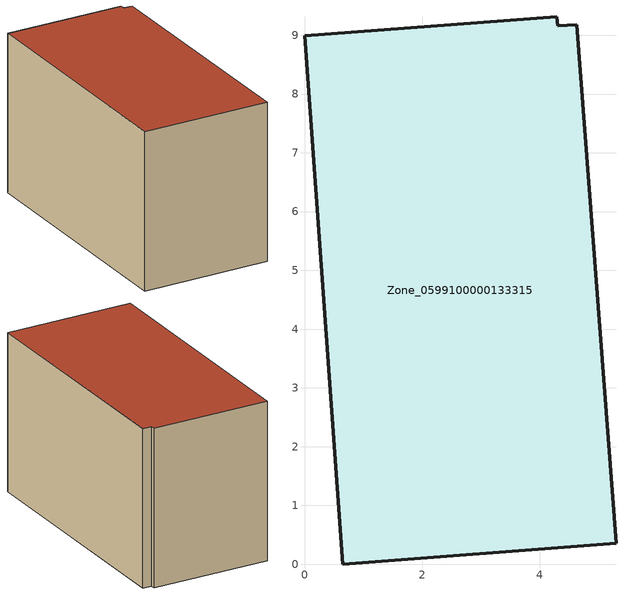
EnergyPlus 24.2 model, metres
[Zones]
Zone_0599100000133315
 floor ground (C_G): 4.29,9.31 4.31,9.16 4.63,9.18 5.3,0.36 0.65,0 0,8.99 z0
 wall outside (C_F): 0.65,0 5.3,0.36 4.63,9.18 4.31,9.16 4.29,9.31 0,8.99 0.65,0 z0:5.75
 roof outside (C_R): 4.31,9.16 4.29,9.31 0,8.99 0.65,0 5.3,0.36 4.63,9.18 z5.75
[BUILDING]
Pand.0599100000133315: North Axis=0; Terrain=City; Loads Convergence Tolerance Value=0.04; Temperature Convergence Tolerance Value=0.4; Solar Distribution=FullExterior; Maximum Number of Warmup Days=25; Minimum Number of Warmup Days=1
[Site:Location]
Rotterdam.The.Hague.AP_ZH_NLD Design_Conditions: Latitude=51.96; Longitude=4.45; Time Zone=1; Elevation=-4.5
[SITE:GROUNDTEMPERATURE:BUILDINGSURFACE]
18, 18, 18, 18, 18, 18, 18, 18, 18, 18, 18, 18
[MATERIAL] Thermal Absorptance=0.9; Solar Absorptance=0.7; Visible Absorptance=0.7
Name | Roughness | Thickness | Conductivity | Density | Specific Heat
G.TC.1946-1964 | MediumSmooth | 0.15 | 1 | 540 | 1210
F.TC.1946-1964 | Rough | 0.3 | 0.857143 | 1920 | 840
R.TC.1946-1964 | MediumRough | 0.2 | 0.235294 | 1500 | 1000
[CONSTRUCTION]
C_G: G.TC.1946-1964
C_F: F.TC.1946-1964
C_R: R.TC.1946-1964
[ZONE]
Zone_0599100000133315: Type=1; Multiplier=1; Ceiling Height=Autocalculate; Volume=Autocalculate; Floor Area=autocalculate; Part of Total Floor Area=Yes
[ZONEINFILTRATION:DESIGNFLOWRATE]
Infil_Zone_0599100000133315: Zone or ZoneList or Space or SpaceList=Zone_0599100000133315; Schedule=AlwaysOn; Design Flow Rate Calculation Method=Flow/Area; Flow Rate per Floor Area=0.003; Constant Term Coefficient=1; Temperature Term Coefficient=0; Velocity Term Coefficient=0; Velocity Squared Term Coefficient=0
[HVACTEMPLATE:ZONE:IDEALLOADSAIRSYSTEM]
Zone_0599100000133315: Maximum Heating Supply Air Temperature=50; Minimum Cooling Supply Air Temperature=13; Maximum Heating Supply Air Humidity Ratio=0.0156; Minimum Cooling Supply Air Humidity Ratio=0.0077; Heating Limit=NoLimit; Cooling Limit=NoLimit; Dehumidification Control Type=ConstantSensibleHeatRatio; Cooling Sensible Heat Ratio=0.7; Dehumidification Setpoint=60; Humidification Control Type=None; Humidification Setpoint=30; Outdoor Air Method=None; Outdoor Air Flow Rate per Person=0.00944; Outdoor Air Flow Rate per Zone Floor Area=0; Outdoor Air Flow Rate per Zone=0; Demand Controlled Ventilation Type=None; Outdoor Air Economizer Type=NoEconomizer; Heat Recovery Type=None; Sensible Heat Recovery Effectiveness=0.7; Latent Heat Recovery Effectiveness=0.65
[ZONECONTROL:THERMOSTAT]
ThermostatControl_Zone_0599100000133315: Zone or ZoneList=Zone_0599100000133315; Control Type Schedule=DualSetpointControlType; Control 1=Thermostat_Zone_0599100000133315; Temperature Difference Between Cutout And Setpoint=0
[THERMOSTATSETPOINT:DUALSETPOINT]
Thermostat_Zone_0599100000133315: Heating Setpoint Temperature Schedule=HeatingSetpoint_Zone_0599100000133315; Cooling Setpoint Temperature Schedule=CoolingSetpoint_Zone_0599100000133315
[SCHEDULE:COMPACT]
HeatingSetpoint_Zone_0599100000133315: Through: 12/31, For: AllDays, Until: 24:00, 21
CoolingSetpoint_Zone_0599100000133315: Through: 12/31, For: AllDays, Until: 24:00, 24
DualSetpointControlType: Through: 12/31, For: AllDays, Until: 24:00, 4
AlwaysOn: Through: 12/31, For: AllDays, Until: 24:00, 1
